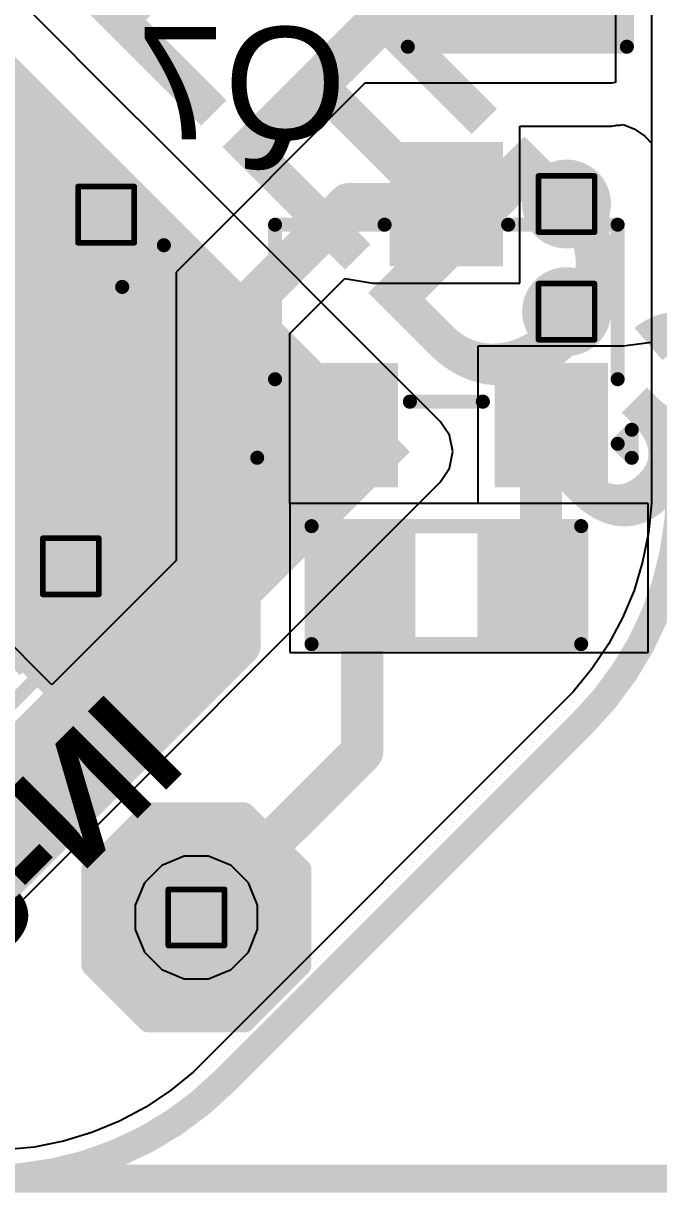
# Model space of a CAD drawing. Header units: inches. Extents: x 92 to 372, y 57 to 122.
# Drawn here: x 138.54 to 144.29, y 58.9 to 69.48 of the extents above; entities that cross this region are included whole.
import ezdxf

# ---------------------------------------------------------------- set-up
doc = ezdxf.new("R2010")
doc.units = ezdxf.units.IN
for name, color, linetype in [('Board Outline', 216, 'Continuous'), ('Bottom Layer', 5, 'Continuous'), ('Bottom Overlay', 54, 'Continuous'), ('Bottom Paste', 16, 'Continuous'), ('Bottom Solder', 6, 'Continuous'), ('Dimension', 6, 'Continuous'), ('Drill Drawing', 1, 'Continuous'), ('Top Layer', 1, 'Continuous'), ('Top Overlay', 2, 'Continuous'), ('Top Paste', 8, 'Continuous'), ('Top Solder', 216, 'Continuous'), ('Via Holes', 16, 'Continuous')]:
    doc.layers.add(name, color=color, linetype=linetype)
doc.styles.add('Arial', font='', dxfattribs={"height": 0.2})
doc.styles.add('Arial_Bold', font='', dxfattribs={"height": 0.2})
doc.styles.get('Arial').set_extended_font_data('Arial')
doc.styles.get('Arial_Bold').set_extended_font_data('Arial', bold=True)

# ---------------------------------------------------------------- blocks, each defined once
blk = doc.blocks.new('T__________B_4')
at = {"layer": 'Bottom Layer'}
blk.add_hatch(color=5, dxfattribs=at).paths.add_polyline_path([(0.381, 0.762), (-0.381, 0.762), (-0.762, 0.381), (-0.762, -0.381), (-0.381, -0.762), (0.381, -0.762), (0.762, -0.381), (0.762, 0.381)])
at = {"layer": 'Bottom Paste'}
blk.add_hatch(color=16, dxfattribs=at).paths.add_polyline_path([(0.381, 0.762), (-0.381, 0.762), (-0.762, 0.381), (-0.762, -0.381), (-0.381, -0.762), (0.381, -0.762), (0.762, -0.381), (0.762, 0.381)])
at = {"layer": 'Bottom Solder'}
blk.add_hatch(color=6, dxfattribs=at).paths.add_polyline_path([(0.432, 0.864), (-0.432, 0.864), (-0.864, 0.432), (-0.864, -0.432), (-0.432, -0.864), (0.432, -0.864), (0.864, -0.432), (0.864, 0.432)])
at = {"layer": 'Bottom Overlay'}
for points in [[(-0.432, 0.94, 0.2, 0.2, 0), (-0.94, 0.432, 0.2, 0.2, 0)], [(0.432, 0.94, 0.2, 0.2, 0), (-0.432, 0.94, 0.2, 0.2, 0)], [(0.94, 0.432, 0.2, 0.2, 0), (0.432, 0.94, 0.2, 0.2, 0)], [(-0.94, 0.432, 0.2, 0.2, 0), (-0.94, -0.432, 0.2, 0.2, 0)], [(0.94, 0.432, 0.2, 0.2, 0), (0.94, -0.432, 0.2, 0.2, 0)], [(-0.432, -0.94, 0.2, 0.2, 0), (-0.94, -0.432, 0.2, 0.2, 0)], [(0.94, -0.432, 0.2, 0.2, 0), (0.432, -0.94, 0.2, 0.2, 0)], [(0.432, -0.94, 0.2, 0.2, 0), (-0.432, -0.94, 0.2, 0.2, 0)]]:
    blk.add_lwpolyline(points, format="xyseb", dxfattribs=at)
for points in [[(-0.482, 0.94, 0.1, 0.1, 1), (-0.382, 0.94, 0.1, 0.1, 1)], [(-0.482, 0.94, 0.1, 0.1, 1), (-0.382, 0.94, 0.1, 0.1, 1)], [(0.382, 0.94, 0.1, 0.1, 1), (0.482, 0.94, 0.1, 0.1, 1)], [(0.382, 0.94, 0.1, 0.1, 1), (0.482, 0.94, 0.1, 0.1, 1)], [(-0.99, 0.432, 0.1, 0.1, 1), (-0.89, 0.432, 0.1, 0.1, 1)], [(-0.99, 0.432, 0.1, 0.1, 1), (-0.89, 0.432, 0.1, 0.1, 1)], [(0.89, 0.432, 0.1, 0.1, 1), (0.99, 0.432, 0.1, 0.1, 1)], [(0.89, 0.432, 0.1, 0.1, 1), (0.99, 0.432, 0.1, 0.1, 1)], [(-0.99, -0.432, 0.1, 0.1, 1), (-0.89, -0.432, 0.1, 0.1, 1)], [(-0.99, -0.432, 0.1, 0.1, 1), (-0.89, -0.432, 0.1, 0.1, 1)], [(0.89, -0.432, 0.1, 0.1, 1), (0.99, -0.432, 0.1, 0.1, 1)], [(0.89, -0.432, 0.1, 0.1, 1), (0.99, -0.432, 0.1, 0.1, 1)], [(-0.482, -0.94, 0.1, 0.1, 1), (-0.382, -0.94, 0.1, 0.1, 1)], [(-0.482, -0.94, 0.1, 0.1, 1), (-0.382, -0.94, 0.1, 0.1, 1)], [(0.382, -0.94, 0.1, 0.1, 1), (0.482, -0.94, 0.1, 0.1, 1)], [(0.382, -0.94, 0.1, 0.1, 1), (0.482, -0.94, 0.1, 0.1, 1)]]:
    blk.add_lwpolyline(points, format="xyseb", close=True, dxfattribs=at)
blk = doc.blocks.new('R___1206_B_9')
at = {"layer": 'Bottom Layer'}
for points in [[(-2.032, 0.889), (-0.508, 0.889), (-0.508, -0.889), (-2.032, -0.889)], [(0.508, 0.889), (2.032, 0.889), (2.032, -0.889), (0.508, -0.889)]]:
    blk.add_hatch(color=5, dxfattribs=at).paths.add_polyline_path(points)
at = {"layer": 'Bottom Paste'}
for points in [[(-2.032, 0.889), (-0.508, 0.889), (-0.508, -0.889), (-2.032, -0.889)], [(0.508, 0.889), (2.032, 0.889), (2.032, -0.889), (0.508, -0.889)]]:
    blk.add_hatch(color=16, dxfattribs=at).paths.add_polyline_path(points)
at = {"layer": 'Bottom Solder'}
for points in [[(-2.1336, 0.9906), (-0.4064, 0.9906), (-0.4064, -0.9906), (-2.1336, -0.9906)], [(0.4064, 0.9906), (2.1336, 0.9906), (2.1336, -0.9906), (0.4064, -0.9906)]]:
    blk.add_hatch(color=6, dxfattribs=at).paths.add_polyline_path(points)
at = {"layer": 'Bottom Overlay'}
for points in [[(-2.1336, -0.9906, 0.127, 0.127, 0), (-2.1336, 0.9906, 0.127, 0.127, 0)], [(2.1336, 0.9906, 0.127, 0.127, 0), (-2.1336, 0.9906, 0.127, 0.127, 0)], [(2.1336, -0.9906, 0.127, 0.127, 0), (2.1336, 0.9906, 0.127, 0.127, 0)], [(2.1336, -0.9906, 0.127, 0.127, 0), (-2.1336, -0.9906, 0.127, 0.127, 0)]]:
    blk.add_lwpolyline(points, format="xyseb", dxfattribs=at)
for points in [[(-2.16535, 0.9906, 0.0635, 0.0635, 1), (-2.10185, 0.9906, 0.0635, 0.0635, 1)], [(-2.16535, 0.9906, 0.0635, 0.0635, 1), (-2.10185, 0.9906, 0.0635, 0.0635, 1)], [(2.10185, 0.9906, 0.0635, 0.0635, 1), (2.16535, 0.9906, 0.0635, 0.0635, 1)], [(2.10185, 0.9906, 0.0635, 0.0635, 1), (2.16535, 0.9906, 0.0635, 0.0635, 1)], [(-2.16535, -0.9906, 0.0635, 0.0635, 1), (-2.10185, -0.9906, 0.0635, 0.0635, 1)], [(-2.16535, -0.9906, 0.0635, 0.0635, 1), (-2.10185, -0.9906, 0.0635, 0.0635, 1)], [(2.10185, -0.9906, 0.0635, 0.0635, 1), (2.16535, -0.9906, 0.0635, 0.0635, 1)], [(2.10185, -0.9906, 0.0635, 0.0635, 1), (2.16535, -0.9906, 0.0635, 0.0635, 1)]]:
    blk.add_lwpolyline(points, format="xyseb", close=True, dxfattribs=at)
blk = doc.blocks.new('R___0603_B_12')
at = {"layer": 'Bottom Layer'}
for points in [[(-1.143, -0.4445), (-1.143, 0.4445), (-0.381, 0.4445), (-0.381, -0.4445)], [(0.381, -0.4445), (0.381, 0.4445), (1.143, 0.4445), (1.143, -0.4445)]]:
    blk.add_hatch(color=5, dxfattribs=at).paths.add_polyline_path(points)
at = {"layer": 'Bottom Paste'}
for points in [[(-1.143, -0.4445), (-1.143, 0.4445), (-0.381, 0.4445), (-0.381, -0.4445)], [(0.381, -0.4445), (0.381, 0.4445), (1.143, 0.4445), (1.143, -0.4445)]]:
    blk.add_hatch(color=16, dxfattribs=at).paths.add_polyline_path(points)
at = {"layer": 'Bottom Solder'}
for points in [[(-1.2446, -0.5461), (-1.2446, 0.5461), (-0.2794, 0.5461), (-0.2794, -0.5461)], [(0.2794, -0.5461), (0.2794, 0.5461), (1.2446, 0.5461), (1.2446, -0.5461)]]:
    blk.add_hatch(color=6, dxfattribs=at).paths.add_polyline_path(points)
at = {"layer": 'Bottom Overlay'}
for points in [[(1.2192, 0.5334, 0.127, 0.127, 0), (-1.2192, 0.5334, 0.127, 0.127, 0)], [(-1.2192, 0.5334, 0.127, 0.127, 0), (-1.2192, -0.5334, 0.127, 0.127, 0)], [(1.2192, 0.5334, 0.127, 0.127, 0), (1.2192, -0.5334, 0.127, 0.127, 0)], [(1.2192, -0.5334, 0.127, 0.127, 0), (-1.2192, -0.5334, 0.127, 0.127, 0)]]:
    blk.add_lwpolyline(points, format="xyseb", dxfattribs=at)
for points in [[(-1.25095, 0.5334, 0.0635, 0.0635, 1), (-1.18745, 0.5334, 0.0635, 0.0635, 1)], [(-1.25095, 0.5334, 0.0635, 0.0635, 1), (-1.18745, 0.5334, 0.0635, 0.0635, 1)], [(1.18745, 0.5334, 0.0635, 0.0635, 1), (1.25095, 0.5334, 0.0635, 0.0635, 1)], [(1.18745, 0.5334, 0.0635, 0.0635, 1), (1.25095, 0.5334, 0.0635, 0.0635, 1)], [(-1.25095, -0.5334, 0.0635, 0.0635, 1), (-1.18745, -0.5334, 0.0635, 0.0635, 1)], [(-1.25095, -0.5334, 0.0635, 0.0635, 1), (-1.18745, -0.5334, 0.0635, 0.0635, 1)], [(1.18745, -0.5334, 0.0635, 0.0635, 1), (1.25095, -0.5334, 0.0635, 0.0635, 1)], [(1.18745, -0.5334, 0.0635, 0.0635, 1), (1.25095, -0.5334, 0.0635, 0.0635, 1)]]:
    blk.add_lwpolyline(points, format="xyseb", close=True, dxfattribs=at)
blk = doc.blocks.new('SOT_23_B_20')
at = {"layer": 'Bottom Layer'}
for points in [[(-1.36, 1.46), (-0.54, 1.46), (-0.54, 0.54), (-1.36, 0.54)], [(0.54, 1.46), (1.36, 1.46), (1.36, 0.54), (0.54, 0.54)], [(-0.41, -0.54), (0.41, -0.54), (0.41, -1.46), (-0.41, -1.46)]]:
    blk.add_hatch(color=5, dxfattribs=at).paths.add_polyline_path(points)
at = {"layer": 'Bottom Paste'}
for points in [[(-1.36, 1.46), (-0.54, 1.46), (-0.54, 0.54), (-1.36, 0.54)], [(0.54, 1.46), (1.36, 1.46), (1.36, 0.54), (0.54, 0.54)], [(-0.41, -0.54), (0.41, -0.54), (0.41, -1.46), (-0.41, -1.46)]]:
    blk.add_hatch(color=16, dxfattribs=at).paths.add_polyline_path(points)
at = {"layer": 'Bottom Solder'}
for points in [[(-1.462, 1.562), (-0.438, 1.562), (-0.438, 0.438), (-1.462, 0.438)], [(0.438, 1.562), (1.462, 1.562), (1.462, 0.438), (0.438, 0.438)], [(-0.512, -0.438), (0.512, -0.438), (0.512, -1.562), (-0.512, -1.562)]]:
    blk.add_hatch(color=6, dxfattribs=at).paths.add_polyline_path(points)
at = {"layer": 'Bottom Overlay'}
for points in [[(-1.676, 1.295, 0.127, 0.127, 0), (-1.676, 1.041, 0.127, 0.127, 0)], [(-1.549, 1.168, 0.127, 0.127, 0), (-1.676, 1.295, 0.127, 0.127, 0)], [(-1.549, 1.168, 0.127, 0.127, 0), (-1.676, 1.041, 0.127, 0.127, 0)], [(0.33, 0.787, 0.127, 0.127, 0), (-0.33, 0.787, 0.127, 0.127, 0)], [(-1.549, -0.813, 0.127, 0.127, 0), (-1.549, 0.584, 0.127, 0.127, 0)], [(1.549, 0.584, 0.127, 0.127, 0), (1.549, -0.813, 0.127, 0.127, 0)], [(-0.559, -0.813, 0.127, 0.127, 0), (-1.549, -0.813, 0.127, 0.127, 0)], [(1.549, -0.813, 0.127, 0.127, 0), (0.559, -0.813, 0.127, 0.127, 0)]]:
    blk.add_lwpolyline(points, format="xyseb", dxfattribs=at)
for points in [[(-1.708, 1.295, 0.0635, 0.0635, 1), (-1.645, 1.295, 0.0635, 0.0635, 1)], [(-1.708, 1.295, 0.0635, 0.0635, 1), (-1.645, 1.295, 0.0635, 0.0635, 1)], [(-1.581, 1.168, 0.0635, 0.0635, 1), (-1.518, 1.168, 0.0635, 0.0635, 1)], [(-1.581, 1.168, 0.0635, 0.0635, 1), (-1.518, 1.168, 0.0635, 0.0635, 1)], [(-1.708, 1.041, 0.0635, 0.0635, 1), (-1.645, 1.041, 0.0635, 0.0635, 1)], [(-1.708, 1.041, 0.0635, 0.0635, 1), (-1.645, 1.041, 0.0635, 0.0635, 1)], [(-0.362, 0.787, 0.0635, 0.0635, 1), (-0.298, 0.787, 0.0635, 0.0635, 1)], [(0.298, 0.787, 0.0635, 0.0635, 1), (0.362, 0.787, 0.0635, 0.0635, 1)], [(-1.581, 0.584, 0.0635, 0.0635, 1), (-1.518, 0.584, 0.0635, 0.0635, 1)], [(1.518, 0.584, 0.0635, 0.0635, 1), (1.581, 0.584, 0.0635, 0.0635, 1)], [(-1.581, -0.813, 0.0635, 0.0635, 1), (-1.518, -0.813, 0.0635, 0.0635, 1)], [(-1.581, -0.813, 0.0635, 0.0635, 1), (-1.518, -0.813, 0.0635, 0.0635, 1)], [(-0.591, -0.813, 0.0635, 0.0635, 1), (-0.527, -0.813, 0.0635, 0.0635, 1)], [(0.527, -0.813, 0.0635, 0.0635, 1), (0.591, -0.813, 0.0635, 0.0635, 1)], [(1.518, -0.813, 0.0635, 0.0635, 1), (1.581, -0.813, 0.0635, 0.0635, 1)], [(1.518, -0.813, 0.0635, 0.0635, 1), (1.581, -0.813, 0.0635, 0.0635, 1)]]:
    blk.add_lwpolyline(points, format="xyseb", close=True, dxfattribs=at)
blk = doc.blocks.new('GW_PUSTA1_CM_MENE_XX53_1_1050_R18_28')
at = {"layer": 'Top Layer'}
for points in [[(-2.818, -2.91), (-2.018, -2.91), (-2.018, 2.91), (-2.818, 2.91)], [(-1.05, 1.651), (1.041, 1.651), (1.041, 2.921), (-1.05, 2.921)], [(2.818, 2.91), (2.018, 2.91), (2.018, -2.91), (2.818, -2.91)], [(1.05, 1.25), (-1.05, 1.25), (-1.05, 1.7), (1.05, 1.7)], [(-2.057, -0.9), (-1.575, -0.9), (-1.575, 0.9), (-2.057, 0.9)], [(1.65, -0.9), (-1.65, -0.9), (-1.65, 0.9), (1.65, 0.9)], [(2.057, 0.9), (1.575, 0.9), (1.575, -0.9), (2.057, -0.9)], [(1.05, -1.7), (-1.05, -1.7), (-1.05, -1.25), (1.05, -1.25)], [(-1.05, -2.921), (1.041, -2.921), (1.041, -1.651), (-1.05, -1.651)]]:
    blk.add_hatch(color=1, dxfattribs=at).paths.add_polyline_path(points)
at = {"layer": 'Top Paste'}
for points in [[(1.05, 1.25), (-1.05, 1.25), (-1.05, 1.7), (1.05, 1.7)], [(1.65, -0.9), (-1.65, -0.9), (-1.65, 0.9), (1.65, 0.9)], [(1.05, -1.7), (-1.05, -1.7), (-1.05, -1.25), (1.05, -1.25)]]:
    blk.add_hatch(color=8, dxfattribs=at).paths.add_polyline_path(points)
at = {"layer": 'Top Solder'}
for points in [[(1.152, 1.148), (-1.152, 1.148), (-1.152, 1.802), (1.152, 1.802)], [(1.752, -1.002), (-1.752, -1.002), (-1.752, 1.002), (1.752, 1.002)], [(1.152, -1.802), (-1.152, -1.802), (-1.152, -1.148), (1.152, -1.148)]]:
    blk.add_hatch(color=216, dxfattribs=at).paths.add_polyline_path(points)
at = {"layer": 'Top Overlay'}
for points in [[(-0.076, 2.134, 0.127, 0.127, 0), (-0.076, 2.667, 0.127, 0.127, 0)], [(-1.88, 1.905, 0.127, 0.127, 0), (1.88, 1.905, 0.127, 0.127, 0)], [(-1.88, -1.905, 0.127, 0.127, 0), (-1.88, 1.905, 0.127, 0.127, 0)], [(1.88, -1.905, 0.127, 0.127, 0), (1.88, 1.905, 0.127, 0.127, 0)], [(-1.88, -1.905, 0.127, 0.127, 0), (1.88, -1.905, 0.127, 0.127, 0)], [(0, -2.654, 0.127, 0.127, 0), (0, -2.121, 0.127, 0.127, 0)], [(-0.267, -2.388, 0.127, 0.127, 0), (0.267, -2.388, 0.127, 0.127, 0)]]:
    blk.add_lwpolyline(points, format="xyseb", dxfattribs=at)
for points in [[(-0.108, 2.667, 0.0635, 0.0635, 1), (-0.044, 2.667, 0.0635, 0.0635, 1)], [(-0.108, 2.134, 0.0635, 0.0635, 1), (-0.044, 2.134, 0.0635, 0.0635, 1)], [(-1.911, 1.905, 0.0635, 0.0635, 1), (-1.848, 1.905, 0.0635, 0.0635, 1)], [(-1.911, 1.905, 0.0635, 0.0635, 1), (-1.848, 1.905, 0.0635, 0.0635, 1)], [(1.848, 1.905, 0.0635, 0.0635, 1), (1.911, 1.905, 0.0635, 0.0635, 1)], [(1.848, 1.905, 0.0635, 0.0635, 1), (1.911, 1.905, 0.0635, 0.0635, 1)], [(-1.911, -1.905, 0.0635, 0.0635, 1), (-1.848, -1.905, 0.0635, 0.0635, 1)], [(-1.911, -1.905, 0.0635, 0.0635, 1), (-1.848, -1.905, 0.0635, 0.0635, 1)], [(1.848, -1.905, 0.0635, 0.0635, 1), (1.911, -1.905, 0.0635, 0.0635, 1)], [(1.848, -1.905, 0.0635, 0.0635, 1), (1.911, -1.905, 0.0635, 0.0635, 1)], [(-0.032, -2.121, 0.0635, 0.0635, 1), (0.032, -2.121, 0.0635, 0.0635, 1)], [(-0.298, -2.388, 0.0635, 0.0635, 1), (-0.235, -2.388, 0.0635, 0.0635, 1)], [(0.235, -2.388, 0.0635, 0.0635, 1), (0.298, -2.388, 0.0635, 0.0635, 1)], [(-0.032, -2.654, 0.0635, 0.0635, 1), (0.032, -2.654, 0.0635, 0.0635, 1)]]:
    blk.add_lwpolyline(points, format="xyseb", close=True, dxfattribs=at)

msp = doc.modelspace()

# ---------------------------------------------------------------- hatches: boundary and pattern name
at = {"layer": 'Bottom Layer'}
h = msp.add_hatch(color=5, dxfattribs=at)
edge = h.paths.add_edge_path()
edge.add_arc((143.454, 67.843), 0.3, 0, 360)
h = msp.add_hatch(color=5, dxfattribs=at)
edge = h.paths.add_edge_path()
edge.add_arc((139.29, 67.747), 0.3, 0, 360)
h = msp.add_hatch(color=5, dxfattribs=at)
edge = h.paths.add_edge_path()
edge.add_arc((143.454, 66.87), 0.3, 0, 360)
h = msp.add_hatch(color=5, dxfattribs=at)
edge = h.paths.add_edge_path()
edge.add_arc((138.971, 64.567), 0.3, 0, 360)
h = msp.add_hatch(color=5, dxfattribs=at)
edge = h.paths.add_edge_path()
edge.add_arc((140.106, 61.392), 0.3, 0, 360)
at = {"layer": 'Bottom Solder'}
h = msp.add_hatch(color=6, dxfattribs=at)
edge = h.paths.add_edge_path()
edge.add_arc((143.454, 67.843), 0.402, 0, 360)
h = msp.add_hatch(color=6, dxfattribs=at)
edge = h.paths.add_edge_path()
edge.add_arc((139.29, 67.747), 0.402, 0, 360)
h = msp.add_hatch(color=6, dxfattribs=at)
edge = h.paths.add_edge_path()
edge.add_arc((143.454, 66.87), 0.402, 0, 360)
h = msp.add_hatch(color=6, dxfattribs=at)
edge = h.paths.add_edge_path()
edge.add_arc((138.971, 64.567), 0.402, 0, 360)
h = msp.add_hatch(color=6, dxfattribs=at)
edge = h.paths.add_edge_path()
edge.add_arc((140.106, 61.392), 0.402, 0, 360)
at = {"layer": 'Top Layer'}
msp.add_hatch(color=1, dxfattribs=at).paths.add_polyline_path([(142.037, 65.604), (138.052, 69.588), (135.303, 66.839), (139.288, 62.855)])
h = msp.add_hatch(color=1, dxfattribs=at)
edge = h.paths.add_edge_path()
edge.add_arc((143.454, 67.843), 0.3, 0, 360)
h = msp.add_hatch(color=1, dxfattribs=at)
edge = h.paths.add_edge_path()
edge.add_arc((139.29, 67.747), 0.3, 0, 360)
h = msp.add_hatch(color=1, dxfattribs=at)
edge = h.paths.add_edge_path()
edge.add_arc((143.454, 66.87), 0.3, 0, 360)
h = msp.add_hatch(color=1, dxfattribs=at)
edge = h.paths.add_edge_path()
edge.add_arc((138.971, 64.567), 0.3, 0, 360)
h = msp.add_hatch(color=1, dxfattribs=at)
edge = h.paths.add_edge_path()
edge.add_arc((140.106, 61.392), 0.3, 0, 360)
at = {"layer": 'Top Solder'}
h = msp.add_hatch(color=216, dxfattribs=at)
edge = h.paths.add_edge_path()
edge.add_arc((143.454, 67.843), 0.402, 0, 360)
h = msp.add_hatch(color=216, dxfattribs=at)
edge = h.paths.add_edge_path()
edge.add_arc((139.29, 67.747), 0.402, 0, 360)
h = msp.add_hatch(color=216, dxfattribs=at)
edge = h.paths.add_edge_path()
edge.add_arc((143.454, 66.87), 0.402, 0, 360)
h = msp.add_hatch(color=216, dxfattribs=at)
edge = h.paths.add_edge_path()
edge.add_arc((138.971, 64.567), 0.402, 0, 360)
h = msp.add_hatch(color=216, dxfattribs=at)
edge = h.paths.add_edge_path()
edge.add_arc((140.106, 61.392), 0.402, 0, 360)
at = {"layer": 'Via Holes'}
h = msp.add_hatch(color=7, dxfattribs=at)
edge = h.paths.add_edge_path()
edge.add_arc((143.454, 67.843), 0.15, 0, 360)
h = msp.add_hatch(color=7, dxfattribs=at)
edge = h.paths.add_edge_path()
edge.add_arc((139.29, 67.747), 0.15, 0, 360)
h = msp.add_hatch(color=7, dxfattribs=at)
edge = h.paths.add_edge_path()
edge.add_arc((143.454, 66.87), 0.15, 0, 360)
h = msp.add_hatch(color=7, dxfattribs=at)
edge = h.paths.add_edge_path()
edge.add_arc((138.971, 64.567), 0.15, 0, 360)
h = msp.add_hatch(color=7, dxfattribs=at)
edge = h.paths.add_edge_path()
edge.add_arc((140.106, 61.392), 0.15, 0, 360)

# ---------------------------------------------------------------- linework, layer by layer
at = {"layer": 'Board Outline'}
for points in [[(144.48, 65.274, 0.254, 0.254, -0.198912), (143.601, 63.152, 0.254, 0.254, 0)], [(140.358, 59.91, 0.254, 0.254, 0), (143.601, 63.152, 0.254, 0.254, 0)], [(140.358, 59.91, 0.254, 0.254, -0.198912), (138.237, 59.031, 0.254, 0.254, 0)]]:
    msp.add_lwpolyline(points, format="xyseb", dxfattribs=at)
for points in [[(143.537, 63.152, 0.127, 0.127, 1), (143.664, 63.152, 0.127, 0.127, 1)], [(143.537, 63.152, 0.127, 0.127, 1), (143.664, 63.152, 0.127, 0.127, 1)], [(140.295, 59.91, 0.127, 0.127, 1), (140.422, 59.91, 0.127, 0.127, 1)], [(140.295, 59.91, 0.127, 0.127, 1), (140.422, 59.91, 0.127, 0.127, 1)]]:
    msp.add_lwpolyline(points, format="xyseb", close=True, dxfattribs=at)
at = {"layer": 'Bottom Layer'}
for p, q in [((143.898, 70.885), (143.898, 68.942)), ((141.63, 68.936), (139.922, 67.227)), ((143.86, 68.936), (141.63, 68.936)), ((143.891, 68.942), (143.86, 68.936)), ((143.898, 68.942), (143.891, 68.942)), ((143.031, 67.129), (143.031, 68.547)), ((143.031, 68.547), (143.86, 68.547)), ((143.86, 68.547), (143.891, 68.553)), ((143.891, 68.553), (143.898, 68.553)), ((143.898, 68.553), (143.905, 68.555)), ((143.905, 68.555), (143.936, 68.555)), ((143.936, 68.555), (143.967, 68.561)), ((143.967, 68.561), (144.066, 68.524)), ((144.066, 68.524), (144.162, 68.457)), ((144.162, 68.457), (144.221, 68.393)), ((144.221, 68.393), (144.221, 66.592)), ((139.922, 67.227), (139.922, 64.62)), ((140.952, 66.671), (141.449, 67.169)), ((141.449, 67.169), (141.703, 67.129)), ((141.703, 67.129), (141.703, 67.129)), ((141.703, 67.129), (143.031, 67.129)), ((140.952, 65.134), (140.952, 66.671)), ((143.967, 66.557), (142.653, 66.557)), ((142.653, 66.557), (142.653, 65.134)), ((144.221, 66.592), (143.967, 66.557)), ((138.798, 63.496), (135.857, 66.438)), ((140.952, 65.134), (140.952, 63.788)), ((144.191, 65.134), (140.952, 65.134)), ((142.653, 65.134), (140.952, 65.134)), ((144.191, 63.788), (144.191, 65.134)), ((139.922, 64.62), (138.798, 63.496)), ((140.952, 63.788), (144.191, 63.788))]:
    msp.add_line(p, q, dxfattribs=at)
for points in [[(140.498, 66.859, 0.381, 0.381, 0), (141.483, 67.843, 0.381, 0.381, 0)], [(141.483, 67.843, 0.381, 0.381, 0), (142.367, 67.843, 0.381, 0.381, 0)], [(140.498, 63.857, 0.381, 0.381, 0), (140.498, 66.859, 0.381, 0.381, 0)], [(141.417, 65.843, 0.381, 0.381, 0), (141.417, 65.893, 0.381, 0.381, 0)], [(143.223, 65.749, 0.381, 0.381, 0), (143.317, 65.843, 0.381, 0.381, 0)], [(143.223, 64.491, 0.381, 0.381, 0), (143.223, 65.749, 0.381, 0.381, 0)], [(143.129, 64.397, 0.381, 0.381, 0), (143.223, 64.491, 0.381, 0.381, 0)], [(141.605, 62.89, 0.381, 0.381, 0), (141.605, 64.397, 0.381, 0.381, 0)], [(137.157, 60.515, 0.381, 0.381, 0), (140.498, 63.857, 0.381, 0.381, 0)], [(140.106, 61.392, 0.381, 0.381, 0), (141.605, 62.89, 0.381, 0.381, 0)]]:
    msp.add_lwpolyline(points, format="xyseb", dxfattribs=at)
for points in [[(141.388, 67.843, 0.191, 0.191, 1), (141.578, 67.843, 0.191, 0.191, 1)], [(141.388, 67.843, 0.191, 0.191, 1), (141.578, 67.843, 0.191, 0.191, 1)], [(142.272, 67.843, 0.191, 0.191, 1), (142.462, 67.843, 0.191, 0.191, 1)], [(140.403, 66.859, 0.191, 0.191, 1), (140.594, 66.859, 0.191, 0.191, 1)], [(140.403, 66.859, 0.191, 0.191, 1), (140.594, 66.859, 0.191, 0.191, 1)], [(141.322, 65.893, 0.191, 0.191, 1), (141.512, 65.893, 0.191, 0.191, 1)], [(141.322, 65.843, 0.191, 0.191, 1), (141.512, 65.843, 0.191, 0.191, 1)], [(143.222, 65.843, 0.191, 0.191, 1), (143.412, 65.843, 0.191, 0.191, 1)], [(143.128, 65.749, 0.191, 0.191, 1), (143.318, 65.749, 0.191, 0.191, 1)], [(143.128, 65.749, 0.191, 0.191, 1), (143.318, 65.749, 0.191, 0.191, 1)], [(143.128, 64.491, 0.191, 0.191, 1), (143.318, 64.491, 0.191, 0.191, 1)], [(143.128, 64.491, 0.191, 0.191, 1), (143.318, 64.491, 0.191, 0.191, 1)], [(141.51, 64.397, 0.191, 0.191, 1), (141.7, 64.397, 0.191, 0.191, 1)], [(143.034, 64.397, 0.191, 0.191, 1), (143.224, 64.397, 0.191, 0.191, 1)], [(140.403, 63.857, 0.191, 0.191, 1), (140.594, 63.857, 0.191, 0.191, 1)], [(140.403, 63.857, 0.191, 0.191, 1), (140.594, 63.857, 0.191, 0.191, 1)], [(141.51, 62.89, 0.191, 0.191, 1), (141.7, 62.89, 0.191, 0.191, 1)], [(141.51, 62.89, 0.191, 0.191, 1), (141.7, 62.89, 0.191, 0.191, 1)], [(140.011, 61.392, 0.191, 0.191, 1), (140.202, 61.392, 0.191, 0.191, 1)]]:
    msp.add_lwpolyline(points, format="xyseb", close=True, dxfattribs=at)
at = {"layer": 'Dimension'}
msp.add_lwpolyline([(138.067, 59.031, 0.254, 0.254, 0), (150.901, 59.031, 0.254, 0.254, 0)], format="xyseb", dxfattribs=at)
at = {"layer": 'Drill Drawing'}
for points in [[(143.2, 68.097, 0.0508, 0.0508, 0), (143.708, 68.097, 0.0508, 0.0508, 0)], [(143.2, 67.589, 0.0508, 0.0508, 0), (143.2, 68.097, 0.0508, 0.0508, 0)], [(143.708, 67.589, 0.0508, 0.0508, 0), (143.708, 68.097, 0.0508, 0.0508, 0)], [(139.036, 68.001, 0.0508, 0.0508, 0), (139.544, 68.001, 0.0508, 0.0508, 0)], [(139.036, 67.493, 0.0508, 0.0508, 0), (139.036, 68.001, 0.0508, 0.0508, 0)], [(139.544, 67.493, 0.0508, 0.0508, 0), (139.544, 68.001, 0.0508, 0.0508, 0)], [(143.2, 67.589, 0.0508, 0.0508, 0), (143.708, 67.589, 0.0508, 0.0508, 0)], [(139.036, 67.493, 0.0508, 0.0508, 0), (139.544, 67.493, 0.0508, 0.0508, 0)], [(143.2, 67.124, 0.0508, 0.0508, 0), (143.708, 67.124, 0.0508, 0.0508, 0)], [(143.2, 66.616, 0.0508, 0.0508, 0), (143.2, 67.124, 0.0508, 0.0508, 0)], [(143.708, 66.616, 0.0508, 0.0508, 0), (143.708, 67.124, 0.0508, 0.0508, 0)], [(143.2, 66.616, 0.0508, 0.0508, 0), (143.708, 66.616, 0.0508, 0.0508, 0)], [(138.717, 64.821, 0.0508, 0.0508, 0), (139.225, 64.821, 0.0508, 0.0508, 0)], [(138.717, 64.313, 0.0508, 0.0508, 0), (138.717, 64.821, 0.0508, 0.0508, 0)], [(139.225, 64.313, 0.0508, 0.0508, 0), (139.225, 64.821, 0.0508, 0.0508, 0)], [(138.717, 64.313, 0.0508, 0.0508, 0), (139.225, 64.313, 0.0508, 0.0508, 0)], [(139.852, 61.646, 0.0508, 0.0508, 0), (140.36, 61.646, 0.0508, 0.0508, 0)], [(139.852, 61.138, 0.0508, 0.0508, 0), (139.852, 61.646, 0.0508, 0.0508, 0)], [(140.36, 61.138, 0.0508, 0.0508, 0), (140.36, 61.646, 0.0508, 0.0508, 0)], [(139.852, 61.138, 0.0508, 0.0508, 0), (140.36, 61.138, 0.0508, 0.0508, 0)]]:
    msp.add_lwpolyline(points, format="xyseb", dxfattribs=at)
for points in [[(143.187, 68.097, 0.0254, 0.0254, 1), (143.212, 68.097, 0.0254, 0.0254, 1)], [(143.187, 68.097, 0.0254, 0.0254, 1), (143.212, 68.097, 0.0254, 0.0254, 1)], [(143.695, 68.097, 0.0254, 0.0254, 1), (143.72, 68.097, 0.0254, 0.0254, 1)], [(143.695, 68.097, 0.0254, 0.0254, 1), (143.72, 68.097, 0.0254, 0.0254, 1)], [(139.023, 68.001, 0.0254, 0.0254, 1), (139.049, 68.001, 0.0254, 0.0254, 1)], [(139.023, 68.001, 0.0254, 0.0254, 1), (139.049, 68.001, 0.0254, 0.0254, 1)], [(139.531, 68.001, 0.0254, 0.0254, 1), (139.557, 68.001, 0.0254, 0.0254, 1)], [(139.531, 68.001, 0.0254, 0.0254, 1), (139.557, 68.001, 0.0254, 0.0254, 1)], [(143.187, 67.589, 0.0254, 0.0254, 1), (143.212, 67.589, 0.0254, 0.0254, 1)], [(143.187, 67.589, 0.0254, 0.0254, 1), (143.212, 67.589, 0.0254, 0.0254, 1)], [(143.695, 67.589, 0.0254, 0.0254, 1), (143.72, 67.589, 0.0254, 0.0254, 1)], [(143.695, 67.589, 0.0254, 0.0254, 1), (143.72, 67.589, 0.0254, 0.0254, 1)], [(139.023, 67.493, 0.0254, 0.0254, 1), (139.049, 67.493, 0.0254, 0.0254, 1)], [(139.023, 67.493, 0.0254, 0.0254, 1), (139.049, 67.493, 0.0254, 0.0254, 1)], [(139.531, 67.493, 0.0254, 0.0254, 1), (139.557, 67.493, 0.0254, 0.0254, 1)], [(139.531, 67.493, 0.0254, 0.0254, 1), (139.557, 67.493, 0.0254, 0.0254, 1)], [(143.187, 67.124, 0.0254, 0.0254, 1), (143.212, 67.124, 0.0254, 0.0254, 1)], [(143.187, 67.124, 0.0254, 0.0254, 1), (143.212, 67.124, 0.0254, 0.0254, 1)], [(143.695, 67.124, 0.0254, 0.0254, 1), (143.72, 67.124, 0.0254, 0.0254, 1)], [(143.695, 67.124, 0.0254, 0.0254, 1), (143.72, 67.124, 0.0254, 0.0254, 1)], [(143.187, 66.616, 0.0254, 0.0254, 1), (143.212, 66.616, 0.0254, 0.0254, 1)], [(143.187, 66.616, 0.0254, 0.0254, 1), (143.212, 66.616, 0.0254, 0.0254, 1)], [(143.695, 66.616, 0.0254, 0.0254, 1), (143.72, 66.616, 0.0254, 0.0254, 1)], [(143.695, 66.616, 0.0254, 0.0254, 1), (143.72, 66.616, 0.0254, 0.0254, 1)], [(138.704, 64.821, 0.0254, 0.0254, 1), (138.729, 64.821, 0.0254, 0.0254, 1)], [(138.704, 64.821, 0.0254, 0.0254, 1), (138.729, 64.821, 0.0254, 0.0254, 1)], [(139.212, 64.821, 0.0254, 0.0254, 1), (139.237, 64.821, 0.0254, 0.0254, 1)], [(139.212, 64.821, 0.0254, 0.0254, 1), (139.237, 64.821, 0.0254, 0.0254, 1)], [(138.704, 64.313, 0.0254, 0.0254, 1), (138.729, 64.313, 0.0254, 0.0254, 1)], [(138.704, 64.313, 0.0254, 0.0254, 1), (138.729, 64.313, 0.0254, 0.0254, 1)], [(139.212, 64.313, 0.0254, 0.0254, 1), (139.237, 64.313, 0.0254, 0.0254, 1)], [(139.212, 64.313, 0.0254, 0.0254, 1), (139.237, 64.313, 0.0254, 0.0254, 1)], [(139.84, 61.646, 0.0254, 0.0254, 1), (139.865, 61.646, 0.0254, 0.0254, 1)], [(139.84, 61.646, 0.0254, 0.0254, 1), (139.865, 61.646, 0.0254, 0.0254, 1)], [(140.348, 61.646, 0.0254, 0.0254, 1), (140.373, 61.646, 0.0254, 0.0254, 1)], [(140.348, 61.646, 0.0254, 0.0254, 1), (140.373, 61.646, 0.0254, 0.0254, 1)], [(139.84, 61.138, 0.0254, 0.0254, 1), (139.865, 61.138, 0.0254, 0.0254, 1)], [(139.84, 61.138, 0.0254, 0.0254, 1), (139.865, 61.138, 0.0254, 0.0254, 1)], [(140.348, 61.138, 0.0254, 0.0254, 1), (140.373, 61.138, 0.0254, 0.0254, 1)], [(140.348, 61.138, 0.0254, 0.0254, 1), (140.373, 61.138, 0.0254, 0.0254, 1)]]:
    msp.add_lwpolyline(points, format="xyseb", close=True, dxfattribs=at)
at = {"layer": 'Top Layer'}
for p, q in [((144.221, 84.788), (144.221, 65.274)), ((139.575, 68.615), (138.327, 69.863)), ((139.577, 68.613), (139.575, 68.615)), ((141.056, 67.135), (139.577, 68.613)), ((141.058, 67.132), (141.056, 67.135)), ((142.311, 65.878), (141.058, 67.132)), ((142.396, 65.752), (142.311, 65.878)), ((142.425, 65.604), (142.396, 65.752)), ((142.396, 65.455), (142.425, 65.604)), ((142.311, 65.329), (142.396, 65.455)), ((138.189, 61.206), (142.304, 65.322)), ((142.304, 65.322), (142.305, 65.323)), ((142.305, 65.323), (142.311, 65.329)), ((144.221, 65.274), (144.221, 65.139)), ((144.221, 65.139), (144.194, 64.871)), ((144.194, 64.871), (144.142, 64.607)), ((144.142, 64.607), (144.064, 64.349)), ((144.064, 64.349), (143.96, 64.1)), ((143.96, 64.1), (143.834, 63.863)), ((143.834, 63.863), (143.684, 63.639)), ((143.684, 63.639), (143.513, 63.431)), ((143.418, 63.335), (140.175, 60.093)), ((143.513, 63.431), (143.418, 63.335)), ((143.418, 63.335), (143.418, 63.335)), ((139.793, 61.861), (139.637, 61.706)), ((139.996, 61.946), (139.793, 61.861)), ((140.217, 61.946), (139.996, 61.946)), ((140.42, 61.861), (140.217, 61.946)), ((140.576, 61.706), (140.42, 61.861)), ((139.637, 61.706), (139.552, 61.502)), ((140.66, 61.502), (140.576, 61.706)), ((139.552, 61.502), (139.552, 61.282)), ((140.66, 61.282), (140.66, 61.502)), ((139.552, 61.282), (139.637, 61.078)), ((140.576, 61.078), (140.66, 61.282)), ((139.637, 61.078), (139.793, 60.922)), ((140.42, 60.922), (140.576, 61.078)), ((139.793, 60.922), (139.996, 60.838)), ((140.217, 60.838), (140.42, 60.922)), ((139.996, 60.838), (140.217, 60.838)), ((140.175, 60.093), (140.08, 59.997)), ((140.08, 59.997), (139.872, 59.827)), ((139.872, 59.827), (139.648, 59.677)), ((139.648, 59.677), (139.41, 59.55)), ((139.41, 59.55), (139.162, 59.447)), ((139.162, 59.447), (138.904, 59.369)), ((138.64, 59.316), (138.372, 59.29)), ((138.904, 59.369), (138.64, 59.316))]:
    msp.add_line(p, q, dxfattribs=at)

# ---------------------------------------------------------------- block references
for name, p, rotation in [('R___1206_B_9', (143.009, 71.399), 270), ('GW_PUSTA1_CM_MENE_XX53_1_1050_R18_28', (137.98, 65.531), 315), ('SOT_23_B_20', (142.367, 66.843), 180), ('R___0603_B_12', (142.367, 64.397), 180), ('T__________B_4', (140.106, 61.392), 180)]:
    msp.add_blockref(name, p, dxfattribs=dict(rotation=rotation))

# ---------------------------------------------------------------- texts
at = {"layer": 'Bottom Overlay', "style": 'Arial', "text_generation_flag": 2}
msp.add_text('Q7', height=1.016, dxfattribs=at).set_placement((141.461, 68.428))
at = {"layer": 'Bottom Overlay', "style": 'Arial_Bold', "text_generation_flag": 2}
msp.add_text('IN-3', height=1, rotation=45, dxfattribs=at).set_placement((140.04, 62.756))
at = {"layer": 'Top Overlay', "style": 'Arial_Bold'}
msp.add_text('LED3', height=2, rotation=315, dxfattribs=at).set_placement((139.004, 69.697))

doc.saveas('drawing.dxf')
